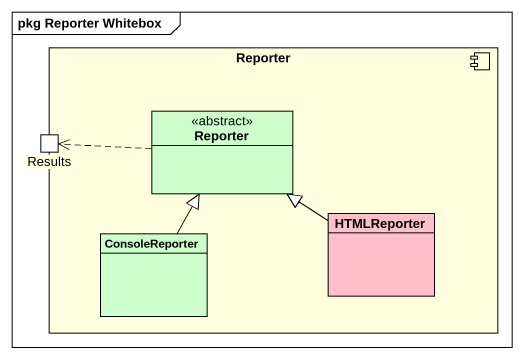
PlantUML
@startuml
mainframe pkg Reporter Whitebox
allowmixing
hide circle
hide empty members
component Reporter #FFFFE0 {
  class "Reporter" as Reporter_2 <<abstract>> #CCFFCC
  port Results
  class ConsoleReporter #CCFFCC
  class HTMLReporter #FFC0CB
}
Reporter_2 .left.> Results
ConsoleReporter -up-|> Reporter_2
HTMLReporter -up-|> Reporter_2
@enduml
